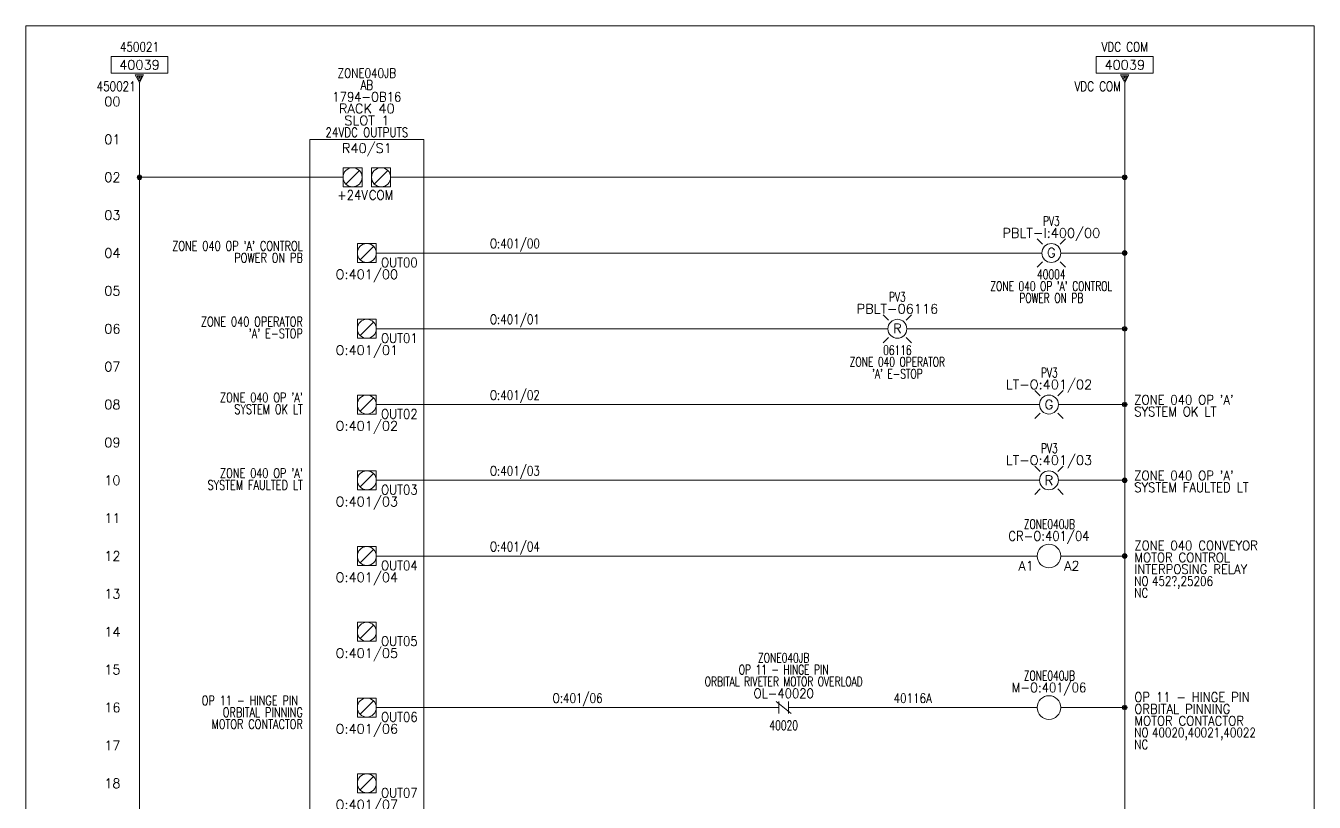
# Model space of a CAD drawing. Header units: inches. Extents: x 0 to 17, y 0 to 23.
# Drawn here: x 0 to 17, y 12.75 to 23 of the extents above; entities that cross this region are included whole.
import ezdxf
from ezdxf.enums import TextEntityAlignment as Align

# ---------------------------------------------------------------- set-up
doc = ezdxf.new("R2010")
doc.units = ezdxf.units.IN
doc.header["$MEASUREMENT"] = 0
doc.layers.get('0').update_dxf_attribs({"lineweight": 5})
for name, color, linetype, lineweight in [('DESC', 1, 'Continuous', 5), ('DESCCHILD', 1, 'Continuous', 5), ('LOC', 252, 'Continuous', 5), ('MISC', 2, 'Continuous', 5), ('SYMS', 7, 'Continuous', 5), ('TAGFIXED', 7, 'Continuous', 5), ('TAGS', 2, 'Continuous', 5), ('TERMS', 2, 'Continuous', 5), ('Title_Block_Info', 2, 'Continuous', 5), ('WIREFIXED', 3, 'Continuous', 5), ('WIRENO', 1, 'Continuous', 5), ('WIRENO_DEST', 1, 'Continuous', 5), ('WIRES', 7, 'Continuous', 5), ('XREF', 1, 'Continuous', 5), ('XREFCHILD', 1, 'Continuous', 5)]:
    doc.layers.add(name, color=color, linetype=linetype, lineweight=lineweight)
doc.styles.get("Standard").update_dxf_attribs({"font": 'romans.shx'})
doc.styles.add('WD', font='romans.shx')

# ---------------------------------------------------------------- blocks, each defined once
blk = doc.blocks.new('WD_MLRH')
at = {"color": 2, "style": 'WD'}
blk.add_attdef('RUNGFIRST', text='', height=0.125, dxfattribs=at).set_placement((-0.25, 0), align=Align.MIDDLE_RIGHT)
at = {"style": 'WD', "flags": 1}
for tag, p in [('RUNGHORV', (-0.25, -0.127)), ('RUNGINC', (-0.25, -0.163)), ('WIRE-START', (-0.25, -0.356)), ('WIREMODE', (-0.25, -0.281)), ('RUNGDIST', (-0.25, -0.2)), ('RUNGCNT', (-0.25, -0.237)), ('WIREFMT', (-0.25, -0.321)), ('WIRE-GSUF', (-0.25, -0.396)), ('PH3SPACE', (-0.25, -0.437))]:
    blk.add_attdef(tag, text='', height=0.025, dxfattribs=at).set_placement(p, align=Align.RIGHT)
blk = doc.blocks.new('PLCIO_1311A')
at = {"layer": 'SYMS'}
for p, q in [((0.75, 0.5), (-0.75, 0.5)), ((-0.75, 0.5), (-0.75, -16.375)), ((0.75, -16.375), (0.75, 0.5)), ((-0.312, 0.125), (-0.062, 0.125)), ((-0.312, -0.125), (-0.312, 0.125)), ((-0.098, 0.089), (-0.277, -0.089)), ((-0.062, 0.125), (-0.062, -0.125)), ((0.062, 0.125), (0.312, 0.125)), ((0.062, -0.125), (0.062, 0.125)), ((0.277, 0.089), (0.098, -0.089)), ((0.312, 0.125), (0.312, -0.125)), ((-0.062, -0.125), (-0.312, -0.125)), ((0.312, -0.125), (0.062, -0.125)), ((-0.125, -0.875), (0.125, -0.875)), ((-0.125, -1.125), (-0.125, -0.875)), ((0.088, -0.912), (-0.088, -1.088)), ((0.125, -0.875), (0.125, -1.125)), ((0.125, -1.125), (-0.125, -1.125)), ((-0.125, -1.875), (0.125, -1.875)), ((-0.125, -2.125), (-0.125, -1.875)), ((0.088, -1.912), (-0.088, -2.088)), ((0.125, -1.875), (0.125, -2.125)), ((0.125, -2.125), (-0.125, -2.125)), ((-0.125, -2.875), (0.125, -2.875)), ((-0.125, -3.125), (-0.125, -2.875)), ((0.125, -2.875), (0.125, -3.125)), ((0.088, -2.912), (-0.088, -3.088)), ((0.125, -3.125), (-0.125, -3.125)), ((-0.125, -3.875), (0.125, -3.875)), ((-0.125, -4.125), (-0.125, -3.875)), ((0.125, -3.875), (0.125, -4.125)), ((0.088, -3.912), (-0.088, -4.088)), ((0.125, -4.125), (-0.125, -4.125)), ((-0.125, -4.875), (0.125, -4.875)), ((-0.125, -5.125), (-0.125, -4.875)), ((0.088, -4.912), (-0.088, -5.088)), ((0.125, -4.875), (0.125, -5.125)), ((0.125, -5.125), (-0.125, -5.125)), ((-0.125, -5.875), (0.125, -5.875)), ((-0.125, -6.125), (-0.125, -5.875)), ((0.088, -5.912), (-0.088, -6.088)), ((0.125, -5.875), (0.125, -6.125)), ((0.125, -6.125), (-0.125, -6.125)), ((-0.125, -6.875), (0.125, -6.875)), ((-0.125, -7.125), (-0.125, -6.875)), ((0.088, -6.912), (-0.088, -7.088)), ((0.125, -6.875), (0.125, -7.125)), ((0.125, -7.125), (-0.125, -7.125)), ((-0.125, -7.875), (0.125, -7.875)), ((-0.125, -8.125), (-0.125, -7.875)), ((0.088, -7.912), (-0.088, -8.088)), ((0.125, -7.875), (0.125, -8.125)), ((0.125, -8.125), (-0.125, -8.125))]:
    blk.add_line(p, q, dxfattribs=at)
for centre, radius in [((-0.188, 0), 0.126), ((0.188, 0), 0.126), ((0, -1), 0.125), ((0, -2), 0.125), ((0, -3), 0.125), ((0, -4), 0.125), ((0, -5), 0.125), ((0, -6), 0.125), ((0, -7), 0.125), ((0, -8), 0.125)]:
    blk.add_circle(centre, radius, dxfattribs=at)
at = {"layer": 'SYMS', "style": 'WD'}
for tag, width, p in [('INST', 0.8, (0, 1.482)), ('LOC', 0.8, (0, 1.312)), ('MFG', 0.8, (0, 1.156)), ('CAT', 0.9, (0, 1)), ('DESC', 0.8, (0, 0.53)), ('TERM01L', 0.75, (-0.188, 0.156)), ('TERM01R', 0.75, (0.188, 0.156)), ('TERM02', 0.9, (0, -0.812)), ('TERM03', 0.9, (0, -1.812)), ('TERM04', 0.9, (0, -2.812)), ('TERM05', 0.9, (0, -3.812)), ('TERM06', 0.9, (0, -4.812)), ('TERM07', 0.9, (0, -5.812)), ('TERM08', 0.9, (0, -6.812)), ('TERM09', 0.9, (0, -7.812)), ('TERM10', 0.9, (0, -8.812)), ('TERM11', 0.9, (0, -9.812)), ('TERM12', 0.9, (0, -10.812)), ('TERM13', 0.9, (0, -11.812)), ('TERM14', 0.9, (0, -12.812)), ('TERM15', 0.9, (0, -13.812)), ('TERM16', 0.9, (0, -14.812)), ('TERM17', 0.9, (0, -15.812))]:
    blk.add_attdef(tag, text='', height=0.125, dxfattribs=dict(at, width=width)).set_placement(p, align=Align.CENTER)
at = {"layer": 'SYMS', "linetype": 'Continuous', "style": 'WD', "flags": 9}
blk.add_attdef('ASSYCODE', text='', height=0.01, dxfattribs=at).set_placement((0.23, 1.071), align=Align.CENTER)
at = {"layer": 'SYMS', "style": 'WD'}
for tag, p in [('LINE1', (0, 0.844)), ('LINE2', (0, 0.688)), ('TAG', (0, 0.322))]:
    blk.add_attdef(tag, text='', height=0.125, dxfattribs=at).set_placement(p, align=Align.CENTER)
at = {"layer": 'SYMS', "style": 'WD', "flags": 1}
for tag, p in [('X4TERM01L', (-0.312, 0)), ('X1TERM01R', (0.312, 0)), ('X1TERM02', (0.125, -1)), ('X1TERM03', (0.125, -2)), ('X1TERM04', (0.125, -3)), ('X1TERM05', (0.125, -4)), ('X1TERM06', (0.125, -5)), ('X1TERM07', (0.125, -6)), ('X1TERM08', (0.125, -7)), ('X1TERM09', (0.125, -8)), ('X1TERM10', (0.125, -9)), ('X1TERM11', (0.125, -10)), ('X1TERM12', (0.125, -11)), ('X1TERM13', (0.125, -12)), ('X1TERM14', (0.125, -13)), ('X1TERM15', (0.125, -14)), ('X1TERM16', (0.125, -15)), ('X1TERM17', (0.125, -16))]:
    blk.add_attdef(tag, p, '', height=0.01, dxfattribs=at)
at = {"layer": 'SYMS', "style": 'WD', "width": 0.9}
for tag, p in [('TERMDESC01L', (-0.188, -0.172)), ('TERMDESC01R', (0.188, -0.172))]:
    blk.add_attdef(tag, text='', height=0.125, dxfattribs=at).set_placement(p, align=Align.TOP_CENTER)
for tag, p in [('DESCA02', (-0.688, -0.969)), ('DESCB02', (-0.688, -1.125)), ('DESCC02', (-0.688, -1.281)), ('DESCD02', (-0.688, -1.438)), ('DESCE02', (-0.688, -1.594)), ('DESCA03', (-0.688, -1.969)), ('DESCB03', (-0.688, -2.125)), ('DESCC03', (-0.688, -2.281)), ('DESCD03', (-0.688, -2.438)), ('DESCE03', (-0.688, -2.594)), ('DESCA04', (-0.688, -2.969)), ('DESCB04', (-0.688, -3.125)), ('DESCC04', (-0.688, -3.281)), ('DESCD04', (-0.688, -3.438)), ('DESCE04', (-0.688, -3.594)), ('DESCA05', (-0.688, -3.969)), ('DESCB05', (-0.688, -4.125)), ('DESCC05', (-0.688, -4.281)), ('DESCD05', (-0.688, -4.438)), ('DESCE05', (-0.688, -4.594)), ('DESCA06', (-0.688, -4.969)), ('DESCB06', (-0.688, -5.125)), ('DESCC06', (-0.688, -5.281)), ('DESCD06', (-0.688, -5.438)), ('DESCE06', (-0.688, -5.594)), ('DESCA07', (-0.688, -5.969)), ('DESCB07', (-0.688, -6.125)), ('DESCC07', (-0.688, -6.281)), ('DESCD07', (-0.688, -6.438)), ('DESCE07', (-0.688, -6.594)), ('DESCA08', (-0.688, -6.969)), ('DESCB08', (-0.688, -7.125)), ('DESCC08', (-0.688, -7.281)), ('DESCD08', (-0.688, -7.438)), ('DESCE08', (-0.688, -7.594)), ('DESCA09', (-0.688, -7.969)), ('DESCB09', (-0.688, -8.125)), ('DESCC09', (-0.688, -8.281)), ('DESCD09', (-0.688, -8.438)), ('DESCE09', (-0.688, -8.594)), ('DESCB10', (-0.688, -9.125)), ('DESCA10', (-0.688, -8.969)), ('DESCC10', (-0.688, -9.281)), ('DESCD10', (-0.688, -9.438)), ('DESCE10', (-0.688, -9.594)), ('DESCA11', (-0.688, -9.969)), ('DESCB11', (-0.688, -10.125)), ('DESCC11', (-0.688, -10.281)), ('DESCD11', (-0.688, -10.438)), ('DESCE11', (-0.688, -10.594)), ('DESCA12', (-0.688, -10.969)), ('DESCB12', (-0.688, -11.125)), ('DESCC12', (-0.688, -11.281)), ('DESCD12', (-0.688, -11.438)), ('DESCE12', (-0.688, -11.594)), ('DESCA13', (-0.688, -11.969)), ('DESCB13', (-0.688, -12.125)), ('DESCC13', (-0.688, -12.281)), ('DESCD13', (-0.688, -12.438)), ('DESCE13', (-0.688, -12.594)), ('DESCA14', (-0.688, -12.969)), ('DESCB14', (-0.688, -13.125)), ('DESCC14', (-0.688, -13.281)), ('DESCD14', (-0.688, -13.438)), ('DESCE14', (-0.688, -13.594)), ('DESCA15', (-0.688, -13.969)), ('DESCB15', (-0.688, -14.125)), ('DESCC15', (-0.688, -14.281)), ('DESCD15', (-0.688, -14.438)), ('DESCE15', (-0.688, -14.594)), ('DESCA16', (-0.688, -14.969)), ('DESCB16', (-0.688, -15.125)), ('DESCC16', (-0.688, -15.281)), ('DESCD16', (-0.688, -15.438)), ('DESCE16', (-0.688, -15.594)), ('DESCA17', (-0.688, -15.969)), ('DESCB17', (-0.688, -16.125)), ('DESCC17', (-0.688, -16.281)), ('DESCD17', (-0.688, -16.438)), ('DESCE17', (-0.688, -16.594))]:
    blk.add_attdef(tag, text='', height=0.125, dxfattribs=at).set_placement(p, align=Align.RIGHT)
for tag, p in [('TERMDESC02', (0.188, -1.062)), ('TERMDESC03', (0.188, -2.062)), ('TERMDESC04', (0.188, -3.062)), ('TERMDESC05', (0.188, -4.062)), ('TERMDESC06', (0.188, -5.062)), ('TERMDESC07', (0.188, -6.062)), ('TERMDESC08', (0.188, -7.062)), ('TERMDESC09', (0.188, -8.062)), ('TERMDESC10', (0.188, -9.062)), ('TERMDESC11', (0.188, -10.062)), ('TERMDESC12', (0.188, -11.062)), ('TERMDESC13', (0.188, -12.062)), ('TERMDESC14', (0.188, -13.062)), ('TERMDESC15', (0.188, -14.062)), ('TERMDESC16', (0.188, -15.062)), ('TERMDESC17', (0.188, -16.062))]:
    blk.add_attdef(tag, text='', height=0.125, dxfattribs=at).set_placement(p, align=Align.TOP_LEFT)
at = {"layer": 'SYMS', "style": 'WD'}
for tag, p in [('TAGA02', (0, -1.219)), ('TAGA03', (0, -2.219)), ('TAGA04', (0, -3.219)), ('TAGA05', (0, -4.219)), ('TAGA06', (0, -5.219)), ('TAGA07', (0, -6.219)), ('TAGA08', (0, -7.219)), ('TAGA09', (0, -8.219)), ('TAGA10', (0, -9.219)), ('TAGA11', (0, -10.219)), ('TAGA12', (0, -11.219)), ('TAGA13', (0, -12.219)), ('TAGA14', (0, -13.219)), ('TAGA15', (0, -14.219)), ('TAGA16', (0, -15.219)), ('TAGA17', (0, -16.219))]:
    blk.add_attdef(tag, text='', height=0.125, dxfattribs=at).set_placement(p, align=Align.TOP_CENTER)
blk = doc.blocks.new('WDDOT')
for radius in [0.03, 0.0187, 0.00929]:
    blk.add_circle((0, 0), radius)
blk = doc.blocks.new('HPB2G')
for p, q in [((-0.115, 0.115), (-0.186, 0.186)), ((0.115, 0.115), (0.186, 0.186)), ((-0.115, -0.115), (-0.186, -0.186)), ((0.115, -0.115), (0.186, -0.186))]:
    blk.add_line(p, q)
blk.add_circle((0, 0), 0.125)
at = {"style": 'WD', "width": 0.7}
for tag, p in [('INST', (0, 0.528)), ('LOC', (0, 0.359)), ('XREF', (0, -0.344)), ('DESC1', (0, -0.5)), ('DESC2', (0, -0.656))]:
    blk.add_attdef(tag, text='', height=0.125, dxfattribs=at).set_placement(p, align=Align.CENTER)
at = {"style": 'WD'}
for tag, p in [('TAG2', (0, 0.202)), ('COLOR', (0, -0.058))]:
    blk.add_attdef(tag, text='', height=0.125, dxfattribs=at).set_placement(p, align=Align.CENTER)
at = {"style": 'WD', "flags": 9}
blk.add_attdef('FAMILY', text='', height=0.01, dxfattribs=at).set_placement((-0.005, 0.161), align=Align.CENTER)
at = {"style": 'WD'}
for tag, p in [('X2LINK', (0, 0.219)), ('X8LINK', (0, -0.219))]:
    blk.add_attdef(tag, p, '', height=0.01, dxfattribs=at)
at = {"style": 'WD', "flags": 1}
for tag, p in [('X4TERM01', (-0.125, 0)), ('X1TERM02', (0.125, 0))]:
    blk.add_attdef(tag, p, '', height=0.01, dxfattribs=at)
at = {"linetype": 'Continuous', "style": 'WD', "flags": 8}
blk.add_attdef('TERM01', text='', height=0.125, dxfattribs=at).set_placement((-0.175, -0.031), align=Align.TOP_RIGHT)
blk.add_attdef('TERM02', text='', height=0.125, dxfattribs=at).set_placement((0.175, -0.031), align=Align.TOP_LEFT)
blk = doc.blocks.new('HPB2R')
for p, q in [((-0.115, 0.115), (-0.186, 0.186)), ((0.115, 0.115), (0.186, 0.186)), ((-0.115, -0.115), (-0.186, -0.186)), ((0.115, -0.115), (0.186, -0.186))]:
    blk.add_line(p, q)
blk.add_circle((0, 0), 0.125)
at = {"style": 'WD', "width": 0.7}
for tag, p in [('INST', (0, 0.528)), ('LOC', (0, 0.359)), ('XREF', (0, -0.344)), ('DESC1', (0, -0.5)), ('DESC2', (0, -0.656))]:
    blk.add_attdef(tag, text='', height=0.125, dxfattribs=at).set_placement(p, align=Align.CENTER)
at = {"style": 'WD'}
for tag, p in [('TAG2', (0, 0.202)), ('COLOR', (0, -0.058))]:
    blk.add_attdef(tag, text='', height=0.125, dxfattribs=at).set_placement(p, align=Align.CENTER)
at = {"style": 'WD', "flags": 9}
blk.add_attdef('FAMILY', text='', height=0.01, dxfattribs=at).set_placement((-0.005, 0.161), align=Align.CENTER)
at = {"style": 'WD'}
for tag, p in [('X2LINK', (0, 0.219)), ('X8LINK', (0, -0.219))]:
    blk.add_attdef(tag, p, '', height=0.01, dxfattribs=at)
at = {"style": 'WD', "flags": 1}
for tag, p in [('X4TERM01', (-0.125, 0)), ('X1TERM02', (0.125, 0))]:
    blk.add_attdef(tag, p, '', height=0.01, dxfattribs=at)
at = {"linetype": 'Continuous', "style": 'WD', "flags": 8}
blk.add_attdef('TERM01', text='', height=0.125, dxfattribs=at).set_placement((-0.175, -0.031), align=Align.TOP_RIGHT)
blk.add_attdef('TERM02', text='', height=0.125, dxfattribs=at).set_placement((0.175, -0.031), align=Align.TOP_LEFT)
blk = doc.blocks.new('HLT1G')
for p, q in [((-0.115, 0.115), (-0.186, 0.186)), ((0.115, 0.115), (0.186, 0.186)), ((-0.115, -0.115), (-0.186, -0.186)), ((0.115, -0.115), (0.186, -0.186))]:
    blk.add_line(p, q)
blk.add_circle((0, 0), 0.125)
at = {"style": 'WD', "width": 0.7}
for tag, p in [('INST', (0.006, 0.528)), ('LOC', (0.006, 0.359))]:
    blk.add_attdef(tag, text='', height=0.125, dxfattribs=at).set_placement(p, align=Align.CENTER)
at = {"style": 'WD'}
blk.add_attdef('TAG1', text='', height=0.125, dxfattribs=at).set_placement((0, 0.202), align=Align.CENTER)
at = {"style": 'WD', "flags": 9}
blk.add_attdef('FAMILY', text='', height=0.01, dxfattribs=at).set_placement((-0.005, 0.161), align=Align.CENTER)
at = {"style": 'WD'}
blk.add_attdef('COLOR', text='', height=0.125, dxfattribs=at).set_placement((0, 0), align=Align.MIDDLE)
at = {"style": 'WD', "flags": 1}
for tag, p in [('X4TERM01', (-0.125, 0)), ('X1TERM02', (0.125, 0))]:
    blk.add_attdef(tag, p, '', height=0.01, dxfattribs=at)
at = {"linetype": 'Continuous', "style": 'WD', "flags": 9}
blk.add_attdef('ASSYCODE', text='', height=0.01, dxfattribs=at).set_placement((-0.003, 0.096), align=Align.CENTER)
at = {"linetype": 'Continuous', "style": 'WD', "flags": 1}
for tag, p in [('MFG', (0, 0.121)), ('CAT', (0, 0.14))]:
    blk.add_attdef(tag, text='', height=0.01, dxfattribs=at).set_placement(p, align=Align.MIDDLE)
at = {"style": 'WD', "width": 0.9}
blk.add_attdef('DESC1', (1.125, 0), '', height=0.125, dxfattribs=at)
at = {"linetype": 'Continuous', "style": 'WD', "flags": 8}
blk.add_attdef('TERM01', text='', height=0.125, dxfattribs=at).set_placement((-0.175, -0.031), align=Align.TOP_RIGHT)
blk.add_attdef('TERM02', text='', height=0.125, dxfattribs=at).set_placement((0.175, -0.031), align=Align.TOP_LEFT)
at = {"style": 'WD', "width": 0.9}
blk.add_attdef('DESC2', text='', height=0.125, dxfattribs=at).set_placement((1.125, -0.031), align=Align.TOP_LEFT)
blk = doc.blocks.new('HLT1R')
for p, q in [((-0.115, 0.115), (-0.186, 0.186)), ((0.115, 0.115), (0.186, 0.186)), ((-0.115, -0.115), (-0.186, -0.186)), ((0.115, -0.115), (0.186, -0.186))]:
    blk.add_line(p, q)
blk.add_circle((0, 0), 0.125)
at = {"style": 'WD', "width": 0.7}
for tag, p in [('INST', (0.006, 0.528)), ('LOC', (0.006, 0.359))]:
    blk.add_attdef(tag, text='', height=0.125, dxfattribs=at).set_placement(p, align=Align.CENTER)
at = {"style": 'WD'}
blk.add_attdef('TAG1', text='', height=0.125, dxfattribs=at).set_placement((0, 0.202), align=Align.CENTER)
at = {"style": 'WD', "flags": 9}
blk.add_attdef('FAMILY', text='', height=0.01, dxfattribs=at).set_placement((-0.005, 0.161), align=Align.CENTER)
at = {"style": 'WD'}
blk.add_attdef('COLOR', text='', height=0.125, dxfattribs=at).set_placement((0, 0), align=Align.MIDDLE)
at = {"style": 'WD', "flags": 1}
for tag, p in [('X4TERM01', (-0.125, 0)), ('X1TERM02', (0.125, 0))]:
    blk.add_attdef(tag, p, '', height=0.01, dxfattribs=at)
at = {"linetype": 'Continuous', "style": 'WD', "flags": 9}
blk.add_attdef('ASSYCODE', text='', height=0.01, dxfattribs=at).set_placement((-0.003, 0.098), align=Align.CENTER)
at = {"linetype": 'Continuous', "style": 'WD', "flags": 1}
for tag, p in [('MFG', (0, 0.121)), ('CAT', (0, 0.14))]:
    blk.add_attdef(tag, text='', height=0.01, dxfattribs=at).set_placement(p, align=Align.MIDDLE)
at = {"style": 'WD', "width": 0.9}
blk.add_attdef('DESC1', (1.125, 0), '', height=0.125, dxfattribs=at)
at = {"linetype": 'Continuous', "style": 'WD', "flags": 8}
blk.add_attdef('TERM01', text='', height=0.125, dxfattribs=at).set_placement((-0.175, -0.031), align=Align.TOP_RIGHT)
blk.add_attdef('TERM02', text='', height=0.125, dxfattribs=at).set_placement((0.175, -0.031), align=Align.TOP_LEFT)
at = {"style": 'WD', "width": 0.9}
blk.add_attdef('DESC2', text='', height=0.125, dxfattribs=at).set_placement((1.125, -0.031), align=Align.TOP_LEFT)
blk = doc.blocks.new('WD_WNH')
at = {"linetype": 'Continuous', "style": 'WD', "width": 0.8}
blk.add_attdef('WIRENO', text='', height=0.125, dxfattribs=at).set_placement((0, 0.0625), align=Align.CENTER)
blk = doc.blocks.new('WD_WNV')
at = {"linetype": 'Continuous', "style": 'WD', "width": 0.8}
blk.add_attdef('WIRENO', text='', height=0.125, dxfattribs=at).set_placement((-0.05, 0), align=Align.MIDDLE_RIGHT)
blk = doc.blocks.new('HMS1')
blk.add_circle((0, 0), 0.156)
at = {"style": 'WD'}
for tag, width, p in [('INST', 0.7, (0.006, 0.528)), ('LOC', 0.7, (0.006, 0.359)), ('TAG1', 0.9, (0, 0.202))]:
    blk.add_attdef(tag, text='', height=0.125, dxfattribs=dict(at, width=width)).set_placement(p, align=Align.CENTER)
for tag, p in [('X2LINK', (0, 0.5)), ('X8LINK', (0, -0.156))]:
    blk.add_attdef(tag, p, '', height=0.01, dxfattribs=at)
at = {"style": 'WD', "flags": 9}
blk.add_attdef('FAMILY', text='', height=0.01, dxfattribs=at).set_placement((-0.005, 0.17), align=Align.CENTER)
at = {"style": 'WD'}
for tag, p, width in [('DESC1', (1.126, 0.076), 0.9), ('DESC2', (1.126, -0.081), 0.9), ('DESC3', (1.126, -0.237), 0.9), ('XREFNO', (1.359, -0.393), 0.8), ('XREFNC', (1.359, -0.549), 0.8)]:
    blk.add_attdef(tag, p, '', height=0.125, dxfattribs=dict(at, width=width))
at = {"style": 'WD', "flags": 1}
for tag, p in [('X4TERM01', (-0.156, 0)), ('X1TERM02', (0.156, 0))]:
    blk.add_attdef(tag, p, '', height=0.01, dxfattribs=at)
at = {"linetype": 'Continuous', "style": 'WD', "flags": 9}
blk.add_attdef('ASSYCODE', text='', height=0.01, dxfattribs=at).set_placement((0, 0.113), align=Align.CENTER)
at = {"linetype": 'Continuous', "style": 'WD', "flags": 1}
for tag, p in [('MFG', (0, 0.14)), ('CAT', (0, 0.159))]:
    blk.add_attdef(tag, text='', height=0.01, dxfattribs=at).set_placement(p, align=Align.MIDDLE)
at = {"linetype": 'Continuous', "style": 'WD'}
blk.add_attdef('TERM01', text='', height=0.125, dxfattribs=at).set_placement((-0.2, -0.035), align=Align.TOP_RIGHT)
blk.add_attdef('TERM02', text='', height=0.125, dxfattribs=at).set_placement((0.2, -0.035), align=Align.TOP_LEFT)
at = {"style": 'WD', "width": 0.8, "flags": 8}
for tag, p in [('NO', (1.126, -0.393)), ('NC', (1.126, -0.549))]:
    blk.add_attdef(tag, p, '', height=0.125, dxfattribs=at)
blk = doc.blocks.new('HOL22I')
at = {"linetype": 'Continuous'}
for p, q in [((-0.1, 0.08), (0.1, -0.08)), ((-0.062, 0.08), (-0.062, -0.08)), ((0.062, 0.08), (0.062, -0.08))]:
    blk.add_line(p, q, dxfattribs=at)
at = {"style": 'WD'}
for tag, width, p in [('LOC', 0.7, (0, 0.594)), ('DESC1', 0.7, (0, 0.438)), ('DESC2', 0.7, (0, 0.281)), ('TAG2', 0.9, (0, 0.125)), ('XREF', 0.7, (0, -0.297)), ('INST', 0.7, (0, -0.438))]:
    blk.add_attdef(tag, text='', height=0.125, dxfattribs=dict(at, width=width)).set_placement(p, align=Align.CENTER)
for tag, p in [('X2LINK', (0, 0.25)), ('X8LINK', (0, -0.172))]:
    blk.add_attdef(tag, p, '', height=0.01, dxfattribs=at)
for tag, p, flags in [('X4TERM01', (-0.062, 0), 1), ('X1TERM02', (0.062, 0), 1), ('FAMILY', (0.097, 0.053), 9), ('CONTACT', (0.097, 0.036), 1)]:
    blk.add_attdef(tag, p, '', height=0.01, dxfattribs=dict(at, flags=flags))
at = {"linetype": 'Continuous', "style": 'WD', "flags": 8}
blk.add_attdef('TERM01', text='', height=0.125, dxfattribs=at).set_placement((-0.125, -0.016), align=Align.TOP_RIGHT)
blk.add_attdef('TERM02', text='', height=0.125, dxfattribs=at).set_placement((0.125, -0.016), align=Align.TOP_LEFT)
blk = doc.blocks.new('TB_P')
at = {"color": 5, "linetype": 'Continuous'}
blk.add_lwpolyline([(0, 0), (17, 0), (17, 23), (0, 23)], close=True, dxfattribs=at)
at = {"color": 2, "linetype": 'Continuous', "style": 'WD', "flags": 1}
for tag, p in [('REV1_NO', (1.734, 3.29)), ('REV1_BY', (7.303, 3.29)), ('REV1_DATE', (9.562, 3.29)), ('REV2_NO', (1.734, 3.04)), ('REV2_BY', (7.303, 3.04)), ('REV2_DATE', (9.562, 3.04)), ('REV3_NO', (1.734, 2.79)), ('REV3_BY', (7.303, 2.79)), ('REV3_DATE', (9.562, 2.79)), ('REV4_NO', (1.734, 2.54)), ('REV4_BY', (7.303, 2.54)), ('REV4_DATE', (9.562, 2.54)), ('REV5_NO', (1.734, 2.29)), ('REV5_BY', (7.303, 2.29)), ('REV5_DATE', (9.562, 2.29)), ('REV6_NO', (1.734, 2.04)), ('REV6_BY', (7.303, 2.04)), ('REV6_DATE', (9.562, 2.04)), ('REV7_NO', (1.734, 1.79)), ('REV7_BY', (7.303, 1.79)), ('REV7_DATE', (9.562, 1.79)), ('REV8_NO', (1.734, 1.54)), ('REV8_BY', (7.303, 1.54)), ('REV8_DATE', (9.562, 1.54)), ('REV9_NO', (1.734, 1.29)), ('REV9_BY', (7.303, 1.29)), ('REV9_DATE', (9.562, 1.29))]:
    blk.add_attdef(tag, text='', height=0.15, dxfattribs=at).set_placement(p, align=Align.MIDDLE_CENTER)
for tag, p in [('REV1_CHANGE', (2.292, 3.29)), ('REV2_CHANGE', (2.292, 3.04)), ('REV3_CHANGE', (2.292, 2.79)), ('REV4_CHANGE', (2.292, 2.54)), ('REV5_CHANGE', (2.292, 2.29)), ('REV6_CHANGE', (2.292, 2.04)), ('REV7_CHANGE', (2.292, 1.79)), ('REV8_CHANGE', (2.292, 1.54)), ('REV9_CHANGE', (2.292, 1.29))]:
    blk.add_attdef(tag, text='', height=0.15, dxfattribs=at).set_placement(p, align=Align.MIDDLE_LEFT)
at = {"layer": 'Title_Block_Info', "ltscale": 0.1}
for tag, p in [('CUSTOMER', (6.842, 0.833)), ('JOB DESCRIPTION LINE', (6.842, 0.5)), ('DRAWING DESCRIPTION', (6.842, 0.167))]:
    blk.add_attdef(tag, text='', height=0.15, dxfattribs=at).set_placement(p, align=Align.MIDDLE_LEFT)
at = {"layer": 'Title_Block_Info', "ltscale": 0.1, "style": 'WD'}
for tag, p in [('JOB #', (12.752, 0.833)), ('SEC. NO.', (14.75, 0.833)), ('SHT. NO.', (16.312, 0.833)), ('NAME', (12.795, 0.5)), ('REV', (16.194, 0.5))]:
    blk.add_attdef(tag, text='', height=0.125, dxfattribs=at).set_placement(p, align=Align.MIDDLE_CENTER)
blk.add_attdef('DATE', text='', height=0.125, dxfattribs=at).set_placement((15.188, 0.5), align=Align.MIDDLE_RIGHT)
blk.add_attdef('FILE NUMBER', text='', height=0.125, dxfattribs=at).set_placement((12.591, 0.167), align=Align.MIDDLE_LEFT)
blk = doc.blocks.new('HCR1')
blk.add_circle((0, 0), 0.156)
at = {"style": 'WD'}
for tag, width, p in [('INST', 0.7, (0.006, 0.528)), ('LOC', 0.7, (0.006, 0.359)), ('TAG1', 0.9, (0, 0.202))]:
    blk.add_attdef(tag, text='', height=0.125, dxfattribs=dict(at, width=width)).set_placement(p, align=Align.CENTER)
at = {"style": 'WD', "flags": 9}
blk.add_attdef('FAMILY', text='', height=0.01, dxfattribs=at).set_placement((-0.005, 0.17), align=Align.CENTER)
at = {"style": 'WD'}
for tag, p, width in [('DESC1', (1.126, 0.076), 0.9), ('DESC2', (1.126, -0.081), 0.9), ('DESC3', (1.126, -0.237), 0.9), ('XREFNO', (1.359, -0.393), 0.8), ('XREFNC', (1.359, -0.549), 0.8)]:
    blk.add_attdef(tag, p, '', height=0.125, dxfattribs=dict(at, width=width))
at = {"style": 'WD', "flags": 1}
for tag, p in [('X4TERM01', (-0.156, 0)), ('X1TERM02', (0.156, 0))]:
    blk.add_attdef(tag, p, '', height=0.01, dxfattribs=at)
at = {"linetype": 'Continuous', "style": 'WD', "flags": 9}
blk.add_attdef('ASSYCODE', text='', height=0.01, dxfattribs=at).set_placement((0, 0.125), align=Align.CENTER)
at = {"linetype": 'Continuous', "style": 'WD', "flags": 1}
for tag, p in [('MFG', (0, 0.14)), ('CAT', (0, 0.159))]:
    blk.add_attdef(tag, text='', height=0.01, dxfattribs=at).set_placement(p, align=Align.MIDDLE)
at = {"linetype": 'Continuous', "style": 'WD'}
blk.add_attdef('TERM01', text='', height=0.125, dxfattribs=at).set_placement((-0.2, -0.066), align=Align.TOP_RIGHT)
blk.add_attdef('TERM02', text='', height=0.125, dxfattribs=at).set_placement((0.2, -0.066), align=Align.TOP_LEFT)
at = {"style": 'WD', "width": 0.8, "flags": 8}
for tag, p in [('NO', (1.126, -0.393)), ('NC', (1.126, -0.549))]:
    blk.add_attdef(tag, p, '', height=0.125, dxfattribs=at)
blk = doc.blocks.new('HA2D2')
for p, q in [((0.375, 0.344), (-0.375, 0.344)), ((-0.375, 0.344), (-0.375, 0.125)), ((0.375, 0.125), (0.375, 0.344)), ((-0.375, 0.125), (0.375, 0.125)), ((0.055, 0.102), (-0.055, 0.102)), ((-0.055, 0.102), (0, 0)), ((0, 0.023), (-0.031, 0.086)), ((-0.031, 0.086), (0.031, 0.086)), ((0, 0.055), (-0.008, 0.07)), ((-0.008, 0.07), (0.008, 0.07)), ((0, 0), (0.055, 0.102)), ((0.031, 0.086), (0, 0.023)), ((0.008, 0.07), (0, 0.055))]:
    blk.add_line(p, q)
at = {"style": 'WD', "width": 0.8, "flags": 8}
for tag, p in [('DESC1', (0, 0.722)), ('WIRENO', (0, 0.534))]:
    blk.add_attdef(tag, text='', height=0.125, dxfattribs=at).set_placement(p, align=Align.TOP_CENTER)
at = {"style": 'WD'}
blk.add_attdef('XREF', text='', height=0.125, dxfattribs=at).set_placement((0, 0.172), align=Align.CENTER)
at = {"style": 'WD', "flags": 1}
for tag, p in [('X8TERM01', (0, 0)), ('SIGCODE', (0.088, 0.066))]:
    blk.add_attdef(tag, p, '', height=0.01, dxfattribs=at)

msp = doc.modelspace()

# ---------------------------------------------------------------- linework, layer by layer
at = {"layer": 'WIRES'}
for p, q in [((1.5, 22.25), (1.5, 2.25)), ((14.5, 22.25), (14.5, 2.25)), ((1.5, 21), (4.188, 21)), ((4.812, 21), (14.5, 21)), ((4.625, 20), (13.406, 20)), ((13.656, 20), (14.5, 20)), ((4.625, 19), (11.375, 19)), ((11.625, 19), (14.5, 19)), ((4.625, 18), (13.375, 18)), ((13.625, 18), (14.5, 18)), ((4.625, 17), (13.375, 17)), ((13.625, 17), (14.5, 17)), ((4.625, 16), (13.344, 16)), ((13.656, 16), (14.5, 16)), ((4.625, 14), (9.938, 14)), ((10.062, 14), (13.344, 14)), ((13.656, 14), (14.5, 14))]:
    msp.add_line(p, q, dxfattribs=at)

# ---------------------------------------------------------------- block references
msp.add_blockref('TB_P', (0, 0))
msp.add_blockref('WD_MLRH', (1.5, 22)).add_auto_attribs({'RUNGFIRST': '00'})
at = {"layer": 'SYMS'}
ref = msp.add_blockref('HA2D2', (1.5, 22.25), dxfattribs=at)
ref.add_attrib('XREF', '40039', dxfattribs={"layer": 'XREF', "height": 0.125, "style": 'WD'}).set_placement((1.5, 22.422), align=Align.CENTER)
ref.add_attrib('WIRENO', '450021', dxfattribs={"layer": 'WIRENO_DEST', "height": 0.125, "style": 'WD', "width": 0.8, "flags": 8}).set_placement((1.5, 22.784), align=Align.TOP_CENTER)
ref = msp.add_blockref('HA2D2', (14.5, 22.25), dxfattribs=at)
ref.add_attrib('XREF', '40039', dxfattribs={"layer": 'XREF', "height": 0.125, "style": 'WD'}).set_placement((14.5, 22.422), align=Align.CENTER)
ref.add_attrib('WIRENO', 'VDC COM', dxfattribs={"layer": 'WIRENO_DEST', "height": 0.125, "style": 'WD', "width": 0.8, "flags": 8}).set_placement((14.5, 22.784), align=Align.TOP_CENTER)
ref = msp.add_blockref('PLCIO_1311A', (4.5, 21), dxfattribs=at)
ref.add_attrib('TERMDESC01L', '+24V', dxfattribs={"layer": 'TERMS', "height": 0.125, "style": 'WD', "width": 0.9}).set_placement((4.312, 20.828), align=Align.TOP_CENTER)
ref.add_attrib('TERMDESC01R', 'COM', dxfattribs={"layer": 'TERMS', "height": 0.125, "style": 'WD', "width": 0.9}).set_placement((4.688, 20.828), align=Align.TOP_CENTER)
ref.add_attrib('CAT', '1794-OB16', dxfattribs={"layer": 'MISC', "height": 0.125, "style": 'WD', "width": 0.9}).set_placement((4.5, 22), align=Align.CENTER)
ref.add_attrib('TAG', 'R40/S1', dxfattribs={"layer": 'TAGS', "height": 0.125, "style": 'WD'}).set_placement((4.5, 21.322), align=Align.CENTER)
ref.add_attrib('LINE1', 'RACK 40', dxfattribs={"layer": 'MISC', "height": 0.125, "style": 'WD'}).set_placement((4.5, 21.844), align=Align.CENTER)
ref.add_attrib('DESC', '24VDC OUTPUTS', dxfattribs={"layer": 'DESC', "height": 0.125, "style": 'WD', "width": 0.8}).set_placement((4.5, 21.53), align=Align.CENTER)
ref.add_attrib('LINE2', 'SLOT 1', dxfattribs={"layer": 'MISC', "height": 0.125, "style": 'WD'}).set_placement((4.5, 21.688), align=Align.CENTER)
ref.add_attrib('MFG', 'AB', dxfattribs={"layer": 'MISC', "height": 0.125, "style": 'WD', "width": 0.8}).set_placement((4.5, 22.156), align=Align.CENTER)
ref.add_attrib('LOC', 'ZONE040JB', dxfattribs={"layer": 'LOC', "height": 0.125, "style": 'WD', "width": 0.8}).set_placement((4.5, 22.312), align=Align.CENTER)
ref.add_attrib('TAGA02', 'O:401/00', dxfattribs={"layer": 'TAGS', "height": 0.125, "style": 'WD'}).set_placement((4.5, 19.781), align=Align.TOP_CENTER)
ref.add_attrib('DESCA02', "ZONE 040 OP 'A' CONTROL", dxfattribs={"layer": 'DESC', "height": 0.125, "style": 'WD', "width": 0.75}).set_placement((3.656, 20.031), align=Align.RIGHT)
ref.add_attrib('DESCB02', 'POWER ON PB', dxfattribs={"layer": 'DESC', "height": 0.125, "style": 'WD', "width": 0.75}).set_placement((3.656, 19.875), align=Align.RIGHT)
ref.add_attrib('TERMDESC02', 'OUT00', dxfattribs={"layer": 'TERMS', "height": 0.125, "style": 'WD', "width": 0.9}).set_placement((4.688, 19.938), align=Align.TOP_LEFT)
ref.add_attrib('TAGA03', 'O:401/01', dxfattribs={"layer": 'TAGS', "height": 0.125, "style": 'WD'}).set_placement((4.5, 18.781), align=Align.TOP_CENTER)
ref.add_attrib('DESCA03', 'ZONE 040 OPERATOR', dxfattribs={"layer": 'DESC', "height": 0.125, "style": 'WD', "width": 0.75}).set_placement((3.656, 19.031), align=Align.RIGHT)
ref.add_attrib('DESCB03', "'A' E-STOP", dxfattribs={"layer": 'DESC', "height": 0.125, "style": 'WD', "width": 0.75}).set_placement((3.656, 18.875), align=Align.RIGHT)
ref.add_attrib('TERMDESC03', 'OUT01', dxfattribs={"layer": 'TERMS', "height": 0.125, "style": 'WD', "width": 0.9}).set_placement((4.688, 18.938), align=Align.TOP_LEFT)
ref.add_attrib('TAGA04', 'O:401/02', dxfattribs={"layer": 'TAGS', "height": 0.125, "style": 'WD'}).set_placement((4.5, 17.781), align=Align.TOP_CENTER)
ref.add_attrib('DESCA04', "ZONE 040 OP 'A'", dxfattribs={"layer": 'DESC', "height": 0.125, "style": 'WD', "width": 0.75}).set_placement((3.656, 18.031), align=Align.RIGHT)
ref.add_attrib('DESCB04', 'SYSTEM OK LT', dxfattribs={"layer": 'DESC', "height": 0.125, "style": 'WD', "width": 0.75}).set_placement((3.656, 17.875), align=Align.RIGHT)
ref.add_attrib('TERMDESC04', 'OUT02', dxfattribs={"layer": 'TERMS', "height": 0.125, "style": 'WD', "width": 0.9}).set_placement((4.688, 17.938), align=Align.TOP_LEFT)
ref.add_attrib('TAGA05', 'O:401/03', dxfattribs={"layer": 'TAGS', "height": 0.125, "style": 'WD'}).set_placement((4.5, 16.781), align=Align.TOP_CENTER)
ref.add_attrib('DESCA05', "ZONE 040 OP 'A'", dxfattribs={"layer": 'DESC', "height": 0.125, "style": 'WD', "width": 0.75}).set_placement((3.656, 17.031), align=Align.RIGHT)
ref.add_attrib('DESCB05', 'SYSTEM FAULTED LT', dxfattribs={"layer": 'DESC', "height": 0.125, "style": 'WD', "width": 0.75}).set_placement((3.656, 16.875), align=Align.RIGHT)
ref.add_attrib('TERMDESC05', 'OUT03', dxfattribs={"layer": 'TERMS', "height": 0.125, "style": 'WD', "width": 0.9}).set_placement((4.688, 16.938), align=Align.TOP_LEFT)
ref.add_attrib('TAGA06', 'O:401/04', dxfattribs={"layer": 'TAGS', "height": 0.125, "style": 'WD'}).set_placement((4.5, 15.781), align=Align.TOP_CENTER)
ref.add_attrib('TERMDESC06', 'OUT04', dxfattribs={"layer": 'TERMS', "height": 0.125, "style": 'WD', "width": 0.9}).set_placement((4.688, 15.938), align=Align.TOP_LEFT)
ref.add_attrib('TAGA07', 'O:401/05', dxfattribs={"layer": 'TAGS', "height": 0.125, "style": 'WD'}).set_placement((4.5, 14.781), align=Align.TOP_CENTER)
ref.add_attrib('TERMDESC07', 'OUT05', dxfattribs={"layer": 'TERMS', "height": 0.125, "style": 'WD', "width": 0.9}).set_placement((4.688, 14.938), align=Align.TOP_LEFT)
ref.add_attrib('TAGA08', 'O:401/06', dxfattribs={"layer": 'TAGS', "height": 0.125, "style": 'WD'}).set_placement((4.5, 13.781), align=Align.TOP_CENTER)
ref.add_attrib('DESCA08', 'OP 11 - HINGE PIN ', dxfattribs={"layer": 'DESC', "height": 0.125, "style": 'WD', "width": 0.75}).set_placement((3.656, 14.031), align=Align.RIGHT)
ref.add_attrib('DESCB08', 'ORBITAL PINNING', dxfattribs={"layer": 'DESC', "height": 0.125, "style": 'WD', "width": 0.75}).set_placement((3.656, 13.875), align=Align.RIGHT)
ref.add_attrib('TERMDESC08', 'OUT06', dxfattribs={"layer": 'TERMS', "height": 0.125, "style": 'WD', "width": 0.9}).set_placement((4.688, 13.938), align=Align.TOP_LEFT)
ref.add_attrib('DESCC08', 'MOTOR CONTACTOR', dxfattribs={"layer": 'DESC', "height": 0.125, "style": 'WD', "width": 0.75}).set_placement((3.656, 13.719), align=Align.RIGHT)
ref.add_attrib('TAGA09', 'O:401/07', dxfattribs={"layer": 'TAGS', "height": 0.125, "style": 'WD'}).set_placement((4.5, 12.781), align=Align.TOP_CENTER)
ref.add_attrib('TERMDESC09', 'OUT07', dxfattribs={"layer": 'TERMS', "height": 0.125, "style": 'WD', "width": 0.9}).set_placement((4.688, 12.938), align=Align.TOP_LEFT)
for p in [(1.5, 21), (14.5, 21), (14.5, 20), (14.5, 19), (14.5, 18), (14.5, 17), (14.5, 16), (14.5, 14)]:
    msp.add_blockref('WDDOT', p, dxfattribs=at)
ref = msp.add_blockref('HPB2G', (13.531, 20), dxfattribs=at)
ref.add_attrib('COLOR', 'G', dxfattribs={"layer": 'MISC', "height": 0.125, "style": 'WD'}).set_placement((13.531, 19.942), align=Align.CENTER)
ref.add_attrib('TAG2', 'PBLT-I:400/00', dxfattribs={"layer": 'TAGS', "height": 0.125, "style": 'WD'}).set_placement((13.531, 20.202), align=Align.CENTER)
ref.add_attrib('LOC', 'PV3', dxfattribs={"layer": 'LOC', "height": 0.125, "style": 'WD', "width": 0.7}).set_placement((13.531, 20.359), align=Align.CENTER)
ref.add_attrib('DESC2', 'POWER ON PB', dxfattribs={"layer": 'DESCCHILD', "height": 0.125, "style": 'WD', "width": 0.7}).set_placement((13.531, 19.344), align=Align.CENTER)
ref.add_attrib('DESC1', "ZONE 040 OP 'A' CONTROL", dxfattribs={"layer": 'DESCCHILD', "height": 0.125, "style": 'WD', "width": 0.7}).set_placement((13.531, 19.5), align=Align.CENTER)
ref.add_attrib('XREF', '40004', dxfattribs={"layer": 'XREFCHILD', "height": 0.125, "style": 'WD', "width": 0.7}).set_placement((13.531, 19.656), align=Align.CENTER)
ref = msp.add_blockref('HPB2R', (11.5, 19), dxfattribs=at)
ref.add_attrib('COLOR', 'R', dxfattribs={"layer": 'MISC', "height": 0.125, "style": 'WD'}).set_placement((11.5, 18.942), align=Align.CENTER)
ref.add_attrib('TAG2', 'PBLT-06116', dxfattribs={"layer": 'TAGS', "height": 0.125, "style": 'WD'}).set_placement((11.5, 19.202), align=Align.CENTER)
ref.add_attrib('LOC', 'PV3', dxfattribs={"layer": 'LOC', "height": 0.125, "style": 'WD', "width": 0.7}).set_placement((11.5, 19.359), align=Align.CENTER)
ref.add_attrib('DESC2', "'A' E-STOP", dxfattribs={"layer": 'DESCCHILD', "height": 0.125, "style": 'WD', "width": 0.7}).set_placement((11.5, 18.344), align=Align.CENTER)
ref.add_attrib('DESC1', 'ZONE 040 OPERATOR', dxfattribs={"layer": 'DESCCHILD', "height": 0.125, "style": 'WD', "width": 0.7}).set_placement((11.5, 18.5), align=Align.CENTER)
ref.add_attrib('XREF', '06116', dxfattribs={"layer": 'XREFCHILD', "height": 0.125, "style": 'WD', "width": 0.7}).set_placement((11.5, 18.656), align=Align.CENTER)
ref = msp.add_blockref('HLT1G', (13.5, 18), dxfattribs=at)
ref.add_attrib('COLOR', 'G', dxfattribs={"layer": 'MISC', "height": 0.125, "style": 'WD'}).set_placement((13.5, 18), align=Align.MIDDLE)
ref.add_attrib('TAG1F', 'LT-O:401/02', dxfattribs={"layer": 'TAGFIXED', "height": 0.125, "style": 'WD'}).set_placement((13.5, 18.202), align=Align.CENTER)
ref.add_attrib('DESC1', "ZONE 040 OP 'A'", (14.625, 18), dxfattribs={"layer": 'DESC', "height": 0.125, "style": 'WD', "width": 0.9})
ref.add_attrib('DESC2', 'SYSTEM OK LT', dxfattribs={"layer": 'DESC', "height": 0.125, "style": 'WD', "width": 0.9}).set_placement((14.625, 17.969), align=Align.TOP_LEFT)
ref.add_attrib('LOC', 'PV3', dxfattribs={"layer": 'LOC', "height": 0.125, "style": 'WD', "width": 0.7}).set_placement((13.506, 18.359), align=Align.CENTER)
ref = msp.add_blockref('HLT1R', (13.5, 17), dxfattribs=at)
ref.add_attrib('COLOR', 'R', dxfattribs={"layer": 'MISC', "height": 0.125, "style": 'WD'}).set_placement((13.5, 17), align=Align.MIDDLE)
ref.add_attrib('TAG1F', 'LT-O:401/03', dxfattribs={"layer": 'TAGFIXED', "height": 0.125, "style": 'WD'}).set_placement((13.5, 17.202), align=Align.CENTER)
ref.add_attrib('DESC1', "ZONE 040 OP 'A'", (14.625, 17), dxfattribs={"layer": 'DESC', "height": 0.125, "style": 'WD', "width": 0.9})
ref.add_attrib('DESC2', 'SYSTEM FAULTED LT', dxfattribs={"layer": 'DESC', "height": 0.125, "style": 'WD', "width": 0.9}).set_placement((14.625, 16.969), align=Align.TOP_LEFT)
ref.add_attrib('LOC', 'PV3', dxfattribs={"layer": 'LOC', "height": 0.125, "style": 'WD', "width": 0.7}).set_placement((13.506, 17.359), align=Align.CENTER)
ref = msp.add_blockref('HCR1', (13.5, 16), dxfattribs=at)
ref.add_attrib('TAG1', 'CR-O:401/04', dxfattribs={"layer": 'TAGS', "height": 0.125, "style": 'WD', "width": 0.9}).set_placement((13.5, 16.202), align=Align.CENTER)
ref.add_attrib('DESC1', 'ZONE 040 CONVEYOR', (14.626, 16.076), dxfattribs={"layer": 'DESC', "height": 0.125, "style": 'WD', "width": 0.9})
ref.add_attrib('DESC2', 'MOTOR CONTROL', (14.626, 15.919), dxfattribs={"layer": 'DESC', "height": 0.125, "style": 'WD', "width": 0.9})
ref.add_attrib('XREFNO', '452?,25206', (14.859, 15.607), dxfattribs={"layer": 'XREF', "height": 0.125, "style": 'WD', "width": 0.8})
ref.add_attrib('TERM01', 'A1', dxfattribs={"layer": 'TERMS', "linetype": 'Continuous', "height": 0.125, "style": 'WD'}).set_placement((13.3, 15.934), align=Align.TOP_RIGHT)
ref.add_attrib('TERM02', 'A2', dxfattribs={"layer": 'TERMS', "linetype": 'Continuous', "height": 0.125, "style": 'WD'}).set_placement((13.7, 15.934), align=Align.TOP_LEFT)
ref.add_attrib('NO', 'NO', (14.626, 15.607), dxfattribs={"layer": 'MISC', "height": 0.125, "style": 'WD', "width": 0.8, "flags": 8})
ref.add_attrib('NC', 'NC', (14.626, 15.451), dxfattribs={"layer": 'MISC', "height": 0.125, "style": 'WD', "width": 0.8, "flags": 8})
ref.add_attrib('LOC', 'ZONE040JB', dxfattribs={"layer": 'LOC', "height": 0.125, "style": 'WD', "width": 0.7}).set_placement((13.506, 16.359), align=Align.CENTER)
ref.add_attrib('DESC3', 'INTERPOSING RELAY', (14.626, 15.763), dxfattribs={"layer": 'DESC', "height": 0.125, "style": 'WD', "width": 0.9})
ref = msp.add_blockref('HOL22I', (10, 14), dxfattribs=at)
ref.add_attrib('TAG2', 'OL-40020', dxfattribs={"layer": 'TAGS', "height": 0.125, "style": 'WD', "width": 0.9}).set_placement((10, 14.125), align=Align.CENTER)
ref.add_attrib('DESC1', 'OP 11 - HINGE PIN', dxfattribs={"layer": 'DESCCHILD', "height": 0.125, "style": 'WD', "width": 0.7}).set_placement((10, 14.438), align=Align.CENTER)
ref.add_attrib('DESC2', 'ORBITAL RIVETER MOTOR OVERLOAD', dxfattribs={"layer": 'DESCCHILD', "height": 0.125, "style": 'WD', "width": 0.7}).set_placement((10, 14.281), align=Align.CENTER)
ref.add_attrib('XREF', '40020', dxfattribs={"layer": 'XREFCHILD', "height": 0.125, "style": 'WD', "width": 0.7}).set_placement((10, 13.703), align=Align.CENTER)
ref.add_attrib('LOC', 'ZONE040JB', dxfattribs={"layer": 'LOC', "height": 0.125, "style": 'WD', "width": 0.7}).set_placement((10, 14.594), align=Align.CENTER)
ref = msp.add_blockref('HMS1', (13.5, 14), dxfattribs=at)
ref.add_attrib('TAG1', 'M-O:401/06', dxfattribs={"layer": 'TAGS', "height": 0.125, "style": 'WD', "width": 0.9}).set_placement((13.5, 14.202), align=Align.CENTER)
ref.add_attrib('DESC1', 'OP 11 - HINGE PIN', (14.626, 14.076), dxfattribs={"layer": 'DESC', "height": 0.125, "style": 'WD', "width": 0.9})
ref.add_attrib('DESC2', 'ORBITAL PINNING', (14.626, 13.919), dxfattribs={"layer": 'DESC', "height": 0.125, "style": 'WD', "width": 0.9})
ref.add_attrib('XREFNO', '40020,40021,40022', (14.859, 13.607), dxfattribs={"layer": 'XREF', "height": 0.125, "style": 'WD', "width": 0.8})
ref.add_attrib('NO', 'NO', (14.626, 13.607), dxfattribs={"layer": 'MISC', "height": 0.125, "style": 'WD', "width": 0.8, "flags": 8})
ref.add_attrib('NC', 'NC', (14.626, 13.451), dxfattribs={"layer": 'MISC', "height": 0.125, "style": 'WD', "width": 0.8, "flags": 8})
ref.add_attrib('LOC', 'ZONE040JB', dxfattribs={"layer": 'LOC', "height": 0.125, "style": 'WD', "width": 0.7}).set_placement((13.506, 14.359), align=Align.CENTER)
ref.add_attrib('DESC3', 'MOTOR CONTACTOR', (14.626, 13.763), dxfattribs={"layer": 'DESC', "height": 0.125, "style": 'WD', "width": 0.9})
at = {"layer": 'WIREFIXED'}
ref = msp.add_blockref('WD_WNH', (6.453, 20), dxfattribs=at)
ref.add_attrib('WIRENOF', 'O:401/00', dxfattribs={"linetype": 'Continuous', "height": 0.125, "style": 'WD', "width": 0.8}).set_placement((6.453, 20.062), align=Align.CENTER)
ref = msp.add_blockref('WD_WNH', (6.453, 19), dxfattribs=at)
ref.add_attrib('WIRENOF', 'O:401/01', dxfattribs={"linetype": 'Continuous', "height": 0.125, "style": 'WD', "width": 0.8}).set_placement((6.453, 19.062), align=Align.CENTER)
ref = msp.add_blockref('WD_WNH', (6.453, 18), dxfattribs=at)
ref.add_attrib('WIRENOF', 'O:401/02', dxfattribs={"linetype": 'Continuous', "height": 0.125, "style": 'WD', "width": 0.8}).set_placement((6.453, 18.062), align=Align.CENTER)
ref = msp.add_blockref('WD_WNH', (6.453, 17), dxfattribs=at)
ref.add_attrib('WIRENOF', 'O:401/03', dxfattribs={"linetype": 'Continuous', "height": 0.125, "style": 'WD', "width": 0.8}).set_placement((6.453, 17.062), align=Align.CENTER)
ref = msp.add_blockref('WD_WNH', (6.453, 16), dxfattribs=at)
ref.add_attrib('WIRENOF', 'O:401/04', dxfattribs={"linetype": 'Continuous', "height": 0.125, "style": 'WD', "width": 0.8}).set_placement((6.453, 16.062), align=Align.CENTER)
at = {"layer": 'WIRENO'}
ref = msp.add_blockref('WD_WNV', (1.5, 22.2), dxfattribs=at)
ref.add_attrib('WIRENO', '450021', dxfattribs={"linetype": 'Continuous', "height": 0.125, "style": 'WD', "width": 0.8}).set_placement((1.45, 22.2), align=Align.MIDDLE_RIGHT)
ref = msp.add_blockref('WD_WNV', (14.5, 22.2), dxfattribs=at)
ref.add_attrib('WIRENO', 'VDC COM', dxfattribs={"linetype": 'Continuous', "height": 0.125, "style": 'WD', "width": 0.8}).set_placement((14.45, 22.2), align=Align.MIDDLE_RIGHT)
ref = msp.add_blockref('WD_WNH', (7.281, 14), dxfattribs=at)
ref.add_attrib('WIRENO', 'O:401/06', dxfattribs={"linetype": 'Continuous', "height": 0.125, "style": 'WD', "width": 0.8}).set_placement((7.281, 14.062), align=Align.CENTER)
ref = msp.add_blockref('WD_WNH', (11.703, 14), dxfattribs=at)
ref.add_attrib('WIRENO', '40116A', dxfattribs={"linetype": 'Continuous', "height": 0.125, "style": 'WD', "width": 0.8}).set_placement((11.703, 14.062), align=Align.CENTER)

# ---------------------------------------------------------------- texts
at = {"color": 2, "style": 'WD'}
for s, p in [('01', (1.25, 21.5)), ('02', (1.25, 21)), ('03', (1.25, 20.5)), ('04', (1.25, 20)), ('05', (1.25, 19.5)), ('06', (1.25, 19)), ('07', (1.25, 18.5)), ('08', (1.25, 18)), ('09', (1.25, 17.5)), ('10', (1.25, 17)), ('11', (1.25, 16.5)), ('12', (1.25, 16)), ('13', (1.25, 15.5)), ('14', (1.25, 15)), ('15', (1.25, 14.5)), ('16', (1.25, 14)), ('17', (1.25, 13.5)), ('18', (1.25, 13))]:
    msp.add_text(s, height=0.125, dxfattribs=at).set_placement(p, align=Align.MIDDLE_RIGHT)

doc.saveas('drawing.dxf')
